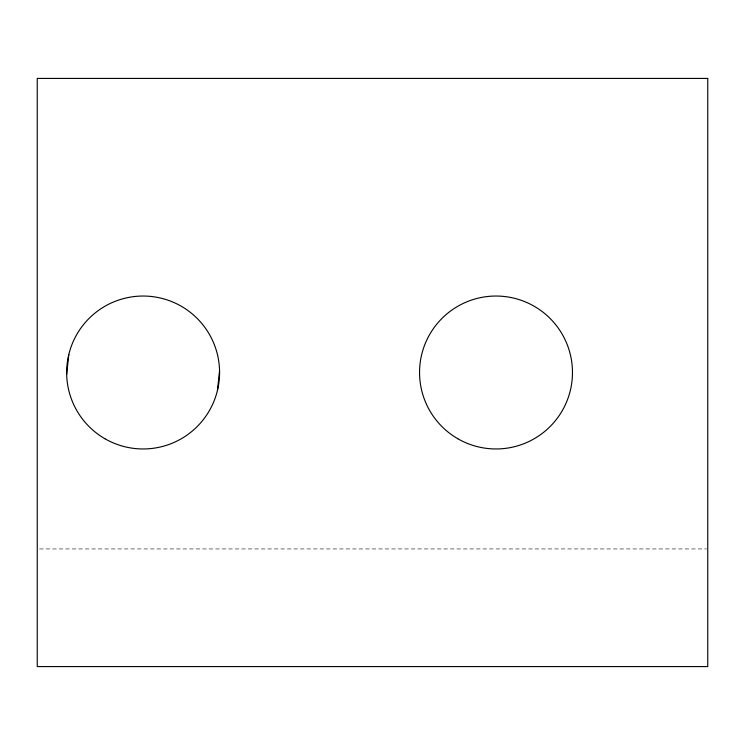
<?xml version="1.0" encoding="UTF-8"?>
<svg xmlns="http://www.w3.org/2000/svg" width="745" height="745" viewBox="0 0 745 745"><rect width="100%" height="100%" fill="white"/><g stroke="black" fill="none" stroke-linecap="round" stroke-linejoin="round"><path stroke-width="0.56" stroke-dasharray="3.73 2.79" d="M39.578 548.944L706.586 548.944"/><path stroke-width="1.12" d="M66.677 374.372L68.801 354.518M217.438 390.482L219.552 370.628M707.75 78.421L37.25 78.421L37.25 666.579L707.75 666.579L707.75 78.421M104.887 438.721A76.465 76.465 0 0 0 219.579 372.5A76.465 76.465 0 0 0 104.887 306.279A76.465 76.465 0 0 0 104.887 438.721M457.784 438.721A76.465 76.465 0 0 0 572.477 372.5A76.465 76.465 0 0 0 457.784 306.279A76.465 76.465 0 0 0 457.784 438.721"/></g></svg>
